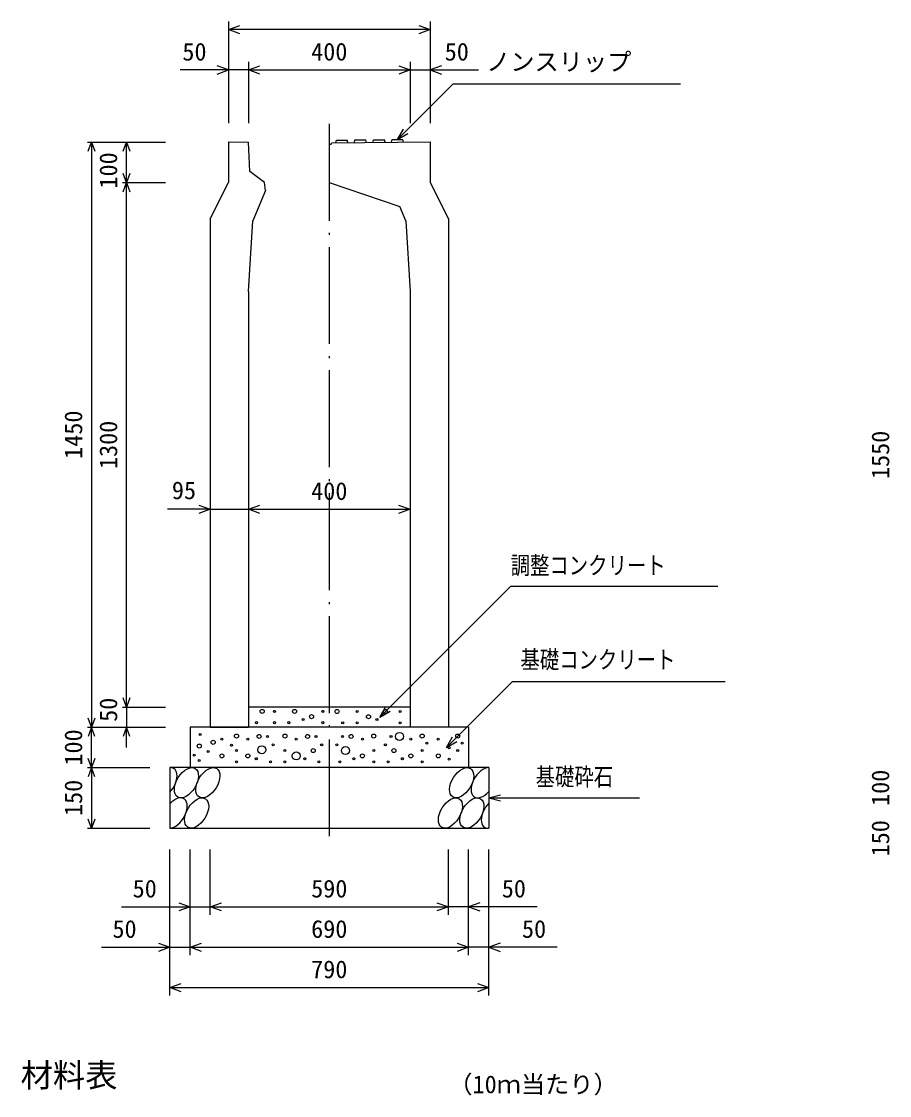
# Model space of a CAD drawing. Units: millimetres, scale not verified. Extents: x -16800 to 16800, y -5940 to 5940.
# Drawn here: x 5819 to 7970, y -2584 to 77 of the extents above; entities that cross this region are included whole.
import ezdxf
from ezdxf.enums import TextEntityAlignment as Align

# ---------------------------------------------------------------- set-up
doc = ezdxf.new("R2010")
doc.units = ezdxf.units.MM
doc.header["$LTSCALE"] = 20
doc.linetypes.add('LONG_DASHED_DOTTED', pattern=[15.25, 12, -1.5, 0.25, -1.5])
for name, color, linetype, lineweight in [('0-0_DIM', 7, 'Continuous', 25), ('0-2_HATCH', 6, 'Continuous', 25), ('0-5_OUTLINE', 3, 'Continuous', 25), ('0-6_TXT', 7, 'Continuous', 25)]:
    doc.layers.add(name, color=color, linetype=linetype, lineweight=lineweight)
doc.styles.add('ＭＳ ゴシック', font='')
doc.styles.get('ＭＳ ゴシック').set_extended_font_data('MS Gothic')

msp = doc.modelspace()

# ---------------------------------------------------------------- linework, layer by layer
at = {"layer": '0-0_DIM'}
for p, q in [((6331.78, 77.25), (6331.78, -174.49)), ((6831.78, 57.25), (6331.78, 57.25)), ((6831.78, 77.25), (6831.78, -174.49)), ((6381.78, -22.75), (6381.78, -174.49)), ((6781.78, -22.75), (6781.78, -174.49)), ((6331.78, -42.75), (6212.12, -42.75)), ((6381.78, -42.75), (6331.78, -42.75)), ((6381.78, -42.75), (6781.78, -42.75)), ((6781.78, -42.75), (6831.78, -42.75)), ((6831.78, -42.75), (6951.45, -42.75)), ((6750.78, -215.27), (6887.99, -78.06)), ((7451.84, -78.06), (6887.99, -78.06)), ((6750.78, -215.27), (6765.78, -189.29)), ((6750.78, -215.27), (6776.76, -200.27)), ((5982.58, -221.46), (6175.91, -221.46)), ((5992.58, -221.46), (5992.58, -1671.46)), ((6079.25, -321.96), (6079.25, -221.46)), ((6069.25, -321.96), (6175.91, -321.96)), ((6079.25, -1621.46), (6079.25, -321.96)), ((6286.78, -1131.46), (6180.6, -1131.46)), ((6286.78, -1131.46), (6381.78, -1131.46)), ((6381.78, -1131.46), (6781.78, -1131.46)), ((7035.44, -1557.81), (6871.78, -1721.46)), ((7035.44, -1557.81), (7562.51, -1557.81)), ((6069.25, -1621.46), (6175.91, -1621.46)), ((6079.25, -1621.46), (6079.25, -1671.46)), ((6706.78, -1646.46), (6721.78, -1620.48)), ((6706.78, -1646.46), (6732.76, -1631.46)), ((5982.58, -1671.46), (6175.91, -1671.46)), ((5992.58, -1771.46), (5992.58, -1671.46)), ((6079.25, -1721.46), (6079.25, -1671.46)), ((6871.78, -1721.46), (6886.78, -1695.48)), ((6871.78, -1721.46), (6897.76, -1706.46)), ((5982.58, -1771.46), (6136.78, -1771.46)), ((5992.58, -1771.46), (5992.58, -1921.46)), ((6976.78, -1846.46), (7005.76, -1838.7)), ((6976.78, -1846.46), (7350.68, -1846.46)), ((6976.78, -1846.46), (7005.76, -1854.23)), ((5982.58, -1921.46), (6136.78, -1921.46)), ((6186.78, -2336.48), (6186.78, -1974.13)), ((6236.78, -2236.48), (6236.78, -1974.13)), ((6286.78, -2136.48), (6286.78, -1974.13)), ((6876.78, -2136.48), (6876.78, -1974.13)), ((6926.78, -2236.48), (6926.78, -1974.13)), ((6976.78, -2336.48), (6976.78, -1974.13)), ((6066.78, -2116.48), (6286.78, -2116.48)), ((6286.78, -2116.48), (6876.78, -2116.48)), ((7096.78, -2116.48), (6876.78, -2116.48)), ((6016.78, -2216.48), (6236.78, -2216.48)), ((6236.78, -2216.48), (6926.78, -2216.48)), ((7146.78, -2216.48), (6926.78, -2216.48)), ((6186.78, -2316.48), (6976.78, -2316.48))]:
    msp.add_line(p, q, dxfattribs=at)
at = {"layer": '0-0_DIM', "linetype": 'LONG_DASHED_DOTTED'}
msp.add_line((6581.78, -176.66), (6581.78, -1971.46), dxfattribs=at)
at = {"layer": '0-0_DIM'}
for points in [[(6360.01, 46.99), (6331.82, 57.25), (6360.01, 67.51)], [(6803.63, 67.51), (6831.82, 57.25), (6803.63, 46.99)], [(6303.59, -53.01), (6331.78, -42.75), (6303.59, -32.49)], [(6409.97, -53.01), (6381.78, -42.75), (6409.97, -32.49)], [(6753.67, -32.49), (6781.86, -42.75), (6753.67, -53.01)], [(6859.9, -32.49), (6831.71, -42.75), (6859.9, -53.01)], [(5984.37, -244.01), (5992.58, -221.46), (6000.79, -244.01)], [(6071.04, -244.01), (6079.25, -221.46), (6087.46, -244.01)], [(6087.46, -299.41), (6079.25, -321.96), (6071.04, -299.41)], [(6071.04, -344.51), (6079.25, -321.96), (6087.46, -344.51)], [(6258.59, -1121.2), (6286.78, -1131.46), (6258.59, -1141.72)], [(6409.97, -1141.72), (6381.78, -1131.46), (6409.97, -1121.2)], [(6753.59, -1121.2), (6781.78, -1131.46), (6753.59, -1141.72)], [(6706.78, -1646.46), (7031.25, -1322), (7544.8, -1322)], [(6087.46, -1598.91), (6079.25, -1621.46), (6071.04, -1598.91)], [(6000.79, -1648.91), (5992.58, -1671.46), (5984.37, -1648.91)], [(6000.79, -1694.01), (5992.58, -1671.46), (5984.37, -1694.01)], [(6087.46, -1694.01), (6079.25, -1671.46), (6071.04, -1694.01)], [(6000.79, -1748.91), (5992.58, -1771.46), (5984.37, -1748.91)], [(6000.79, -1794.01), (5992.58, -1771.46), (5984.37, -1794.01)], [(6000.79, -1898.91), (5992.58, -1921.46), (5984.37, -1898.91)], [(6208.59, -2106.22), (6236.78, -2116.48), (6208.59, -2126.74)], [(6314.97, -2126.74), (6286.78, -2116.48), (6314.97, -2106.22)], [(6848.59, -2106.22), (6876.78, -2116.48), (6848.59, -2126.74)], [(6954.97, -2106.22), (6926.78, -2116.48), (6954.97, -2126.74)], [(6158.59, -2206.22), (6186.78, -2216.48), (6158.59, -2226.74)], [(6264.97, -2226.74), (6236.78, -2216.48), (6264.97, -2206.22)], [(6898.59, -2206.22), (6926.78, -2216.48), (6898.59, -2226.74)], [(7004.97, -2206.22), (6976.78, -2216.48), (7004.97, -2226.74)], [(6214.97, -2326.74), (6186.78, -2316.48), (6214.97, -2306.22)], [(6948.59, -2306.22), (6976.78, -2316.48), (6948.59, -2326.74)]]:
    msp.add_lwpolyline(points, dxfattribs=at)
at = {"layer": '0-2_HATCH'}
for p, q in [((6597.78, -223.3), (6599.23, -216.79)), ((6599.23, -216.79), (6626.23, -216.52)), ((6627.78, -223), (6626.23, -216.52)), ((6643.78, -222.84), (6645.23, -216.33)), ((6645.23, -216.33), (6672.23, -216.06)), ((6673.78, -222.54), (6672.23, -216.06)), ((6689.78, -222.38), (6691.23, -215.87)), ((6691.23, -215.87), (6718.23, -215.6)), ((6719.78, -222.08), (6718.23, -215.6)), ((6735.78, -221.92), (6737.23, -215.41)), ((6737.23, -215.41), (6764.23, -215.14)), ((6765.78, -221.62), (6764.23, -215.14))]:
    msp.add_line(p, q, dxfattribs=at)
for centre, radius in [((6415.3, -1632.15), 5), ((6445.75, -1632.15), 2.5), ((6495.66, -1632.15), 5), ((6516.69, -1652.28), 2.5), ((6537.71, -1645.28), 5), ((6565.75, -1632.15), 2.5), ((6600.92, -1632.43), 5), ((6650.82, -1632.43), 2.5), ((6678.86, -1645.56), 5), ((6720.92, -1632.43), 5), ((6757.14, -1632.43), 2.5), ((6401.28, -1660.16), 2.5), ((6445.75, -1660.16), 2.5), ((6481.64, -1660.16), 2.5), ((6565.75, -1660.16), 2.5), ((6614.94, -1660.45), 2.5), ((6650.82, -1660.45), 2.5), ((6699.89, -1652.57), 2.5), ((6757.14, -1660.45), 2.5), ((6261.86, -1689.64), 2.5), ((6315.47, -1701.29), 2.5), ((6351.75, -1693.41), 5), ((6379.79, -1701.29), 2.5), ((6407.82, -1694.28), 5), ((6428.86, -1694.28), 2.5), ((6471.75, -1693.41), 5), ((6499.79, -1701.29), 2.5), ((6527.82, -1694.28), 5), ((6548.86, -1694.28), 2.5), ((6614.71, -1694.28), 2.5), ((6635.74, -1694.28), 5), ((6663.78, -1701.29), 2.5), ((6691.82, -1693.41), 5), ((6734.71, -1694.28), 2.5), ((6755.74, -1694.28), 10), ((6783.78, -1701.29), 2.5), ((6811.82, -1693.41), 5), ((6851.72, -1701.29), 2.5), ((6899.9, -1693.41), 5), ((6259.41, -1718.15), 5), ((6281.48, -1731.7), 2.5), ((6293.9, -1708.91), 5), ((6339.33, -1716.2), 2.5), ((6351.75, -1729.3), 2.5), ((6414.36, -1727.3), 10), ((6442.87, -1715.29), 2.5), ((6471.75, -1729.3), 2.5), ((6541.84, -1729.3), 5), ((6562.87, -1715.29), 2.5), ((6600.69, -1715.29), 2.5), ((6621.72, -1729.3), 10), ((6691.82, -1729.3), 2.5), ((6720.69, -1715.29), 2.5), ((6741.72, -1729.3), 5), ((6811.82, -1729.3), 2.5), ((6823.16, -1710.98), 2.5), ((6878.58, -1722.5), 2.5), ((6899.9, -1729.3), 2.5), ((6911.24, -1710.98), 2.5), ((6247, -1740.94), 2.5), ((6259.41, -1754.04), 2.5), ((6315.47, -1742.43), 5), ((6351.75, -1757.31), 2.5), ((6379.79, -1742.43), 5), ((6400.82, -1749.44), 2.5), ((6435.86, -1757.31), 2.5), ((6471.75, -1757.31), 2.5), ((6499.79, -1742.43), 10), ((6520.82, -1749.44), 2.5), ((6555.86, -1757.31), 2.5), ((6607.7, -1757.31), 2.5), ((6642.75, -1749.44), 2.5), ((6663.78, -1742.43), 5), ((6691.82, -1757.31), 2.5), ((6727.7, -1757.31), 2.5), ((6762.75, -1749.44), 2.5), ((6783.78, -1742.43), 5), ((6811.82, -1757.31), 2.5), ((6851.72, -1742.43), 5), ((6878.58, -1750.52), 2.5)]:
    msp.add_circle(centre, radius, dxfattribs=at)
for centre, start_param, end_param in [((6174.42, -1808.98), 4.385593, 6.6745444), ((6962.92, -1808.98), 0.3357715, 4.4411806), ((6199.74, -1883.97), 3.5111464, 7.548991), ((6988.25, -1883.97), 1.2110787, 3.5658734)]:
    msp.add_ellipse(centre, major_axis=(21.81, 35.31), ratio=0.5792, start_param=start_param, end_param=end_param, dxfattribs=at)
for centre in [(6227.63, -1808.98), (6280.84, -1808.98), (6909.72, -1808.98), (6252.95, -1883.97), (6881.83, -1883.97), (6935.04, -1883.97)]:
    msp.add_ellipse(centre, major_axis=(21.81, 35.31), ratio=0.5792, dxfattribs=at)
at = {"layer": '0-5_OUTLINE'}
for p, q in [((6331.78, -220.96), (6331.78, -321.46)), ((6331.78, -220.96), (6381.8, -221.46)), ((6384.8, -294.33), (6381.8, -221.46)), ((6581.78, -226.66), (6586.28, -226.66)), ((6586.28, -226.66), (6587.78, -223.4)), ((6587.78, -223.4), (6831.78, -220.96)), ((6831.78, -220.96), (6831.78, -321.46)), ((6420.8, -321.46), (6384.8, -294.33)), ((6286.78, -411.46), (6331.78, -321.46)), ((6423.8, -341.42), (6392.28, -416.46)), ((6423.8, -341.42), (6420.8, -321.46)), ((6581.78, -321.46), (6756.57, -381.46)), ((6831.78, -321.46), (6876.78, -411.46)), ((6771.28, -416.46), (6756.57, -381.46)), ((6286.78, -411.46), (6286.78, -1671.46)), ((6381.78, -591.46), (6392.28, -416.46)), ((6771.28, -416.46), (6781.78, -591.46)), ((6876.78, -411.46), (6876.78, -1671.46)), ((6381.78, -591.46), (6381.78, -1671.46)), ((6781.78, -591.46), (6781.78, -1671.46)), ((6781.78, -1621.46), (6381.78, -1621.46)), ((6286.78, -1671.46), (6381.78, -1671.46)), ((6876.78, -1671.46), (6781.78, -1671.46)), ((6926.78, -1671.46), (6926.78, -1771.46)), ((6976.78, -1771.46), (6976.78, -1921.46)), ((6186.78, -1921.46), (6976.78, -1921.46))]:
    msp.add_line(p, q, dxfattribs=at)
for points in [[(6926.78, -1671.46), (6236.78, -1671.46), (6236.78, -1771.46)], [(6976.78, -1771.46), (6186.78, -1771.46), (6186.78, -1921.46)]]:
    msp.add_lwpolyline(points, dxfattribs=at)

# ---------------------------------------------------------------- texts
at = {"layer": '0-0_DIM', "style": 'ＭＳ ゴシック'}
for s, p in [('50', (6217.6, -32.75)), ('400', (6536.78, -32.75)), ('50', (6867.7, -32.75)), ('ノンスリップ', (6970.3, -57.88)), ('95', (6191.61, -1119.63)), ('400', (6536.78, -1121.46)), ('50', (6094.34, -2106.48)), ('590', (6536.78, -2106.48)), ('50', (7009.22, -2106.48)), ('50', (6044.34, -2206.48)), ('690', (6536.78, -2206.48)), ('50', (7059.22, -2206.48)), ('790', (6536.78, -2306.48))]:
    msp.add_text(s, height=43.99, dxfattribs=at).set_placement(p, align=Align.BOTTOM_LEFT)
for s, p in [('100', (6069.25, -336.71)), ('1450', (5982.58, -1006.46)), ('1300', (6069.25, -1031.71)), ('1550', (7982.58, -1056.46)), ('50', (6069.25, -1658.13)), ('100', (5982.58, -1766.46)), ('100', (7982.58, -1866.46)), ('150', (5982.58, -1891.46)), ('150', (7982.58, -1991.46))]:
    msp.add_text(s, height=43.99, rotation=90, dxfattribs=at).set_placement(p, align=Align.BOTTOM_LEFT)
at = {"layer": '0-0_DIM', "style": 'ＭＳ ゴシック', "width": 0.8}
for s, p in [('調整コンクリート', (7031.25, -1305.57)), ('基礎コンクリート', (7055.44, -1539.07)), ('基礎砕石', (7093.1, -1829.29))]:
    msp.add_text(s, height=43.99, dxfattribs=at).set_placement(p, align=Align.BOTTOM_LEFT)
at = {"layer": '0-6_TXT', "style": 'ＭＳ ゴシック'}
for s, height, p in [('材料表', 58.65, (5816.78, -2580.42)), ('（10ｍ当たり）', 43.99, (6876.78, -2591.43))]:
    msp.add_text(s, height=height, dxfattribs=at).set_placement(p, align=Align.BOTTOM_LEFT)

doc.saveas('drawing.dxf')
